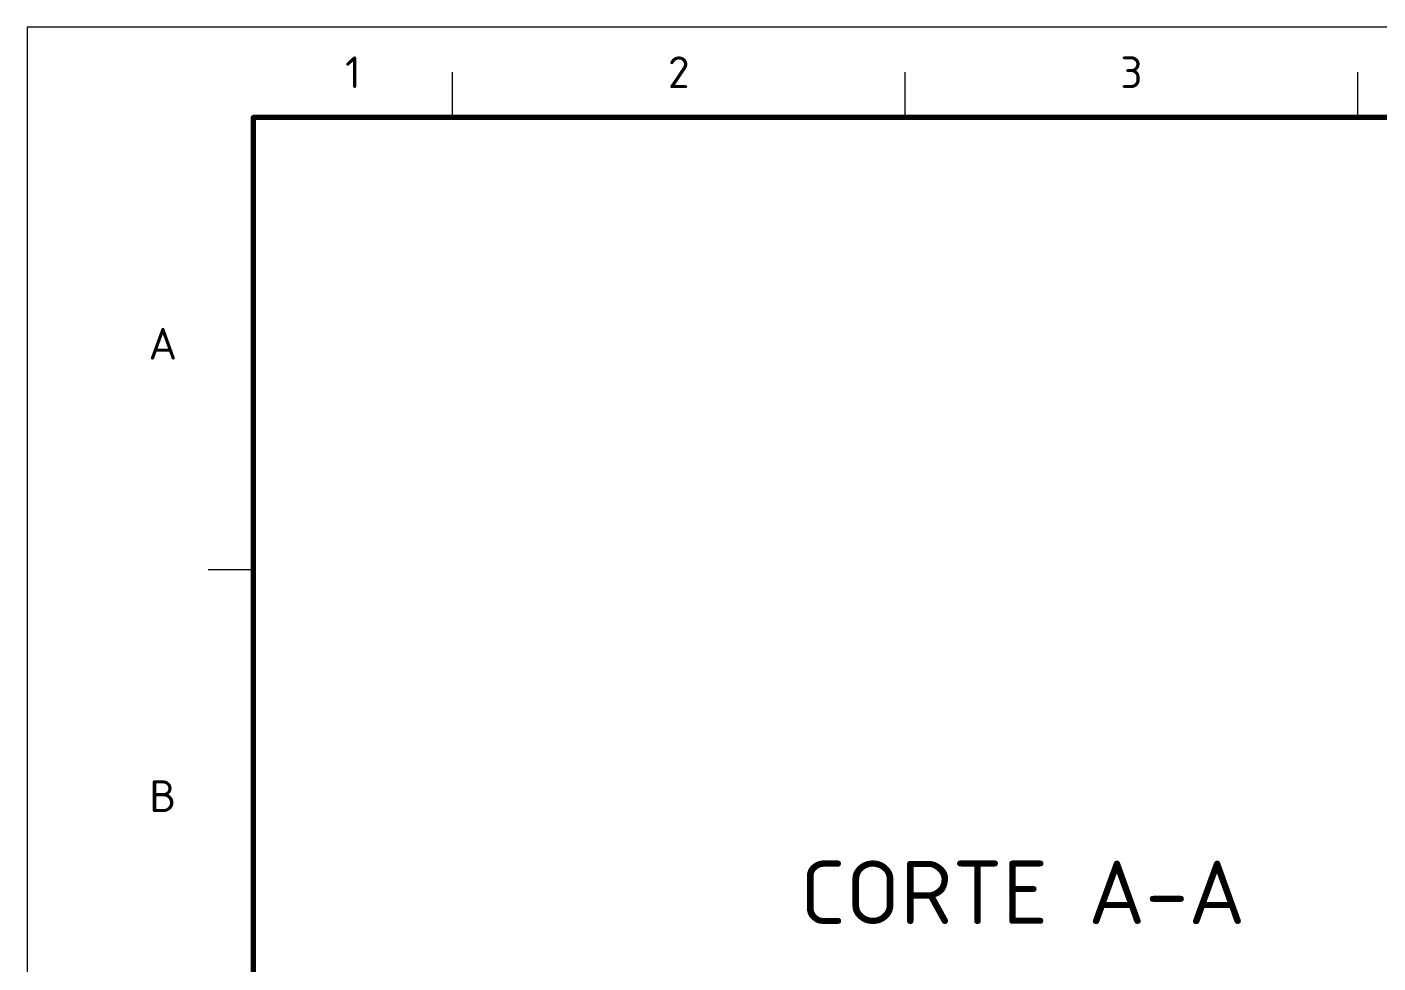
# Model space of a CAD drawing. Header units: millimetres. Extents: x 0 to 2382, y 0 to 420.
# Drawn here: x 654 to 803.2, y 316.6 to 420 of the extents above; entities that cross this region are included whole.
import ezdxf
from ezdxf.enums import TextEntityAlignment as Align

# ---------------------------------------------------------------- set-up
doc = ezdxf.new("R2010")
doc.units = ezdxf.units.MM
for name, color, linetype, lineweight in [('06-TEXTO', 7, 'CONTINUOUS', 25), ('07-RECUADRO', 7, 'CONTINUOUS', 70), ('08-FINA', 5, 'CONTINUOUS', 18)]:
    doc.layers.add(name, color=color, linetype=linetype, lineweight=lineweight)
doc.styles.add('ISO3098', font='isocpeur.ttf')

msp = doc.modelspace()

# ---------------------------------------------------------------- linework, layer by layer
at = {"layer": '07-RECUADRO'}
msp.add_lwpolyline([(679, 10), (1238, 10), (1238, 410), (679, 410)], close=True, dxfattribs=at)
at = {"layer": '08-FINA'}
for p, q in [((701, 410), (701, 415)), ((751, 410), (751, 415)), ((801, 410), (801, 415)), ((679, 360), (674, 360))]:
    msp.add_line(p, q, dxfattribs=at)
msp.add_lwpolyline([(654, 0), (1248, 0), (1248, 420), (654, 420)], close=True, dxfattribs=at)

# ---------------------------------------------------------------- texts
at = {"layer": '06-TEXTO', "style": 'ISO3098'}
for s, height, p in [('1', 3.5, (690, 415)), ('2', 3.5, (726, 415)), ('3', 3.5, (776, 415)), ('A', 3.5, (669, 385)), ('B', 3.5, (669, 335)), ('CORTE A-A', 7, (764, 324.375))]:
    msp.add_text(s, height=height, dxfattribs=at).set_placement(p, align=Align.MIDDLE_CENTER)

doc.saveas('drawing.dxf')
